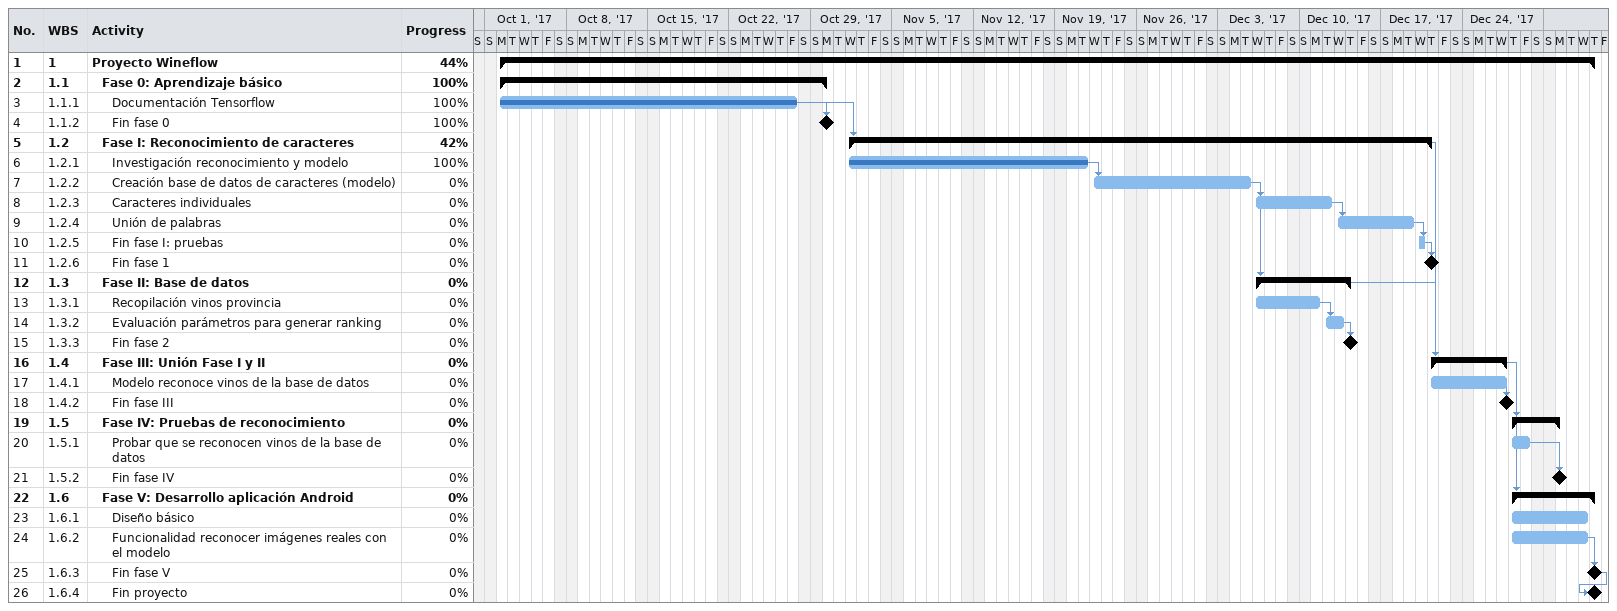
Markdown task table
| ID | WBS | Task | Start | Finish | Predecessors | % complete |
|---|---|---|---|---|---|---|
| 1 | 1 | **Proyecto Wineflow** | 2017-10-02 | 2018-01-04 |  | 44 |
| 2 | 1.1 | **Fase 0: Aprendizaje básico** | 2017-10-02 | 2017-10-30 |  | 100 |
| 3 | 1.1.1 | Documentación Tensorflow | 2017-10-02 | 2017-10-27 |  | 100 |
| 4 | 1.1.2 | Fin fase 0 (milestone) | 2017-10-30 | 2017-10-30 | 3 | 100 |
| 5 | 1.2 | **Fase I: Reconocimiento de caracteres** | 2017-11-01 | 2017-12-21 | 3 | 42 |
| 6 | 1.2.1 | Investigación reconocimiento y modelo | 2017-11-01 | 2017-11-21 |  | 100 |
| 7 | 1.2.2 | Creación base de datos de caracteres (modelo) | 2017-11-22 | 2017-12-05 | 6 | 0 |
| 8 | 1.2.3 | Caracteres individuales | 2017-12-06 | 2017-12-12 | 7 | 0 |
| 9 | 1.2.4 | Unión de palabras | 2017-12-13 | 2017-12-19 | 8 | 0 |
| 10 | 1.2.5 | Fin fase I: pruebas | 2017-12-20 | 2017-12-20 | 9 | 0 |
| 11 | 1.2.6 | Fin fase 1 (milestone) | 2017-12-21 | 2017-12-21 | 10 | 0 |
| 12 | 1.3 | **Fase II: Base de datos** | 2017-12-06 | 2017-12-14 | 7 | 0 |
| 13 | 1.3.1 | Recopilación vinos provincia | 2017-12-06 | 2017-12-11 |  | 0 |
| 14 | 1.3.2 | Evaluación parámetros para generar ranking | 2017-12-12 | 2017-12-13 | 13 | 0 |
| 15 | 1.3.3 | Fin fase 2 (milestone) | 2017-12-14 | 2017-12-14 | 14 | 0 |
| 16 | 1.4 | **Fase III: Unión Fase I y II** | 2017-12-21 | 2017-12-27 | 5, 12 | 0 |
| 17 | 1.4.1 | Modelo reconoce vinos de la base de datos | 2017-12-21 | 2017-12-27 |  | 0 |
| 18 | 1.4.2 | Fin fase III (milestone) | 2017-12-27 | 2017-12-27 | 17 | 0 |
| 19 | 1.5 | **Fase IV: Pruebas de reconocimiento** | 2017-12-28 | 2018-01-01 | 16 | 0 |
| 20 | 1.5.1 | Probar que se reconocen vinos de la base de datos | 2017-12-28 | 2017-12-29 |  | 0 |
| 21 | 1.5.2 | Fin fase IV (milestone) | 2018-01-01 | 2018-01-01 | 20 | 0 |
| 22 | 1.6 | **Fase V: Desarrollo aplicación Android** | 2017-12-28 | 2018-01-04 | 16 | 0 |
| 23 | 1.6.1 | Diseño básico | 2017-12-28 | 2018-01-03 |  | 0 |
| 24 | 1.6.2 | Funcionalidad reconocer imágenes reales con el modelo | 2017-12-28 | 2018-01-03 |  | 0 |
| 25 | 1.6.3 | Fin fase V (milestone) | 2018-01-04 | 2018-01-04 | 24 | 0 |
| 26 | 1.6.4 | Fin proyecto (milestone) | 2018-01-04 | 2018-01-04 | 25 | 0 |
